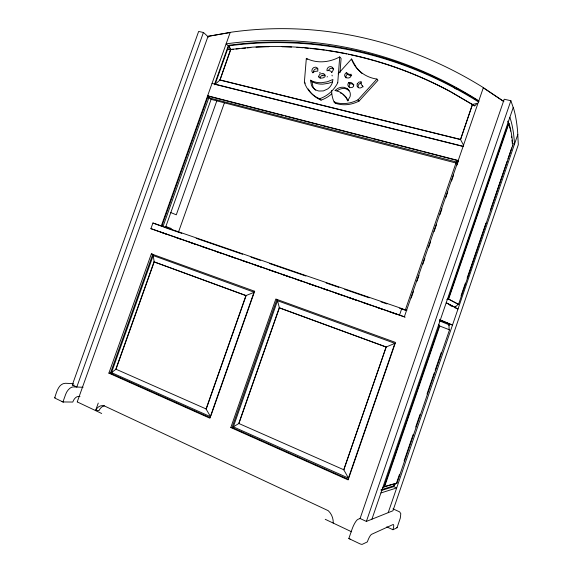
<?xml version="1.0" encoding="UTF-8"?>
<svg xmlns="http://www.w3.org/2000/svg" width="573" height="573" viewBox="0 0 573 573"><rect width="100%" height="100%" fill="white"/><g stroke="black" fill="none" stroke-linecap="round" stroke-linejoin="round"><path stroke-width="0.86" d="M313.324 72.485C313.159 70.522 314.813 68.688 316.79 68.66A3.495 3.008 -49.6 0 1 317.843 68.867L317.829 71.081L314.878 71.41A5.214 4.491 -49.7 0 0 312.837 72.864C310.595 70.937 312.557 67.091 315.329 67.17A3.51 3.015 -49.6 0 1 317.836 68.867M340.004 72.628L341.085 58.46L339.717 56.913C333.608 60.237 326.653 62.07 319.677 61.805A40.418 34.079 -47 0 1 306.34 58.353L304.363 82.24L305.366 83.185M337.741 82.698L339.717 56.913M318.724 76.746L318.896 75.901A3.309 2.851 -49.3 0 1 320.543 73.881L322.993 73.473A3.631 3.13 -49.3 0 1 324.819 74.92L325.12 76.524L324.569 77.069L323.251 77.849L321.073 78.114A4.734 4.075 -49.1 0 1 318.724 76.746L320.171 78.193L320.35 77.355A3.295 2.844 -49.2 0 1 321.983 75.35L324.425 74.941A3.61 3.123 -49.2 0 1 325.17 75.235M233.455 49.228L228.792 49.679L229.508 47.093M397.06 527.712L400.312 518.056L400.799 513.673L399.632 511.868L392.971 508.838M386.775 526.874L392.949 529.724A7.95 1.647 -68.5 0 0 392.971 524.574L371.591 534.315A6.769 1.504 -68 0 0 367.35 541.9L362.308 544.3A2.328 0.587 22.2 0 1 359.55 543.648L348.835 538.534L351.951 529.481A9.72 2.335 -67.8 0 1 358.003 519.31L360.474 518.364M366.376 521.43L510.872 100.712L504.219 99.236L360.088 518.508L366.376 521.43L392.928 510.765L518.307 144.711L517.641 131.862A285.633 73.437 -70.6 0 0 513.974 109.694L510.872 100.712M371.913 519.202L513.279 107.359M507.943 121.497L508.545 123.202L448.244 298.905L446.833 299.579M448.645 299.034L508.96 123.302A239.865 60.681 -71 0 1 512.821 145.033L458.543 304.392L448.244 298.905L458.543 304.392M382.664 487.594L384.533 486.806L439.72 326.001L438.703 324.339M381.167 490.531L393.723 486.656L394.303 484.973M448.91 325.686L449.49 323.996L439.527 319.827M455.005 307.916L455.578 306.233M396.853 482.051L399.467 474.43M404.108 460.885L413.104 434.642M415.719 427.021L420.066 414.322M427.035 394.009L434.284 372.844M435.158 370.301L441.253 352.524M461.057 295.811L465.405 283.134M467.138 278.063L485.968 223.119M490.316 210.441L507.119 161.414M507.986 158.879L511.753 147.891M396.996 483.082L449.526 329.819L439.262 325.844L384.082 486.606L396.996 483.082L384.533 486.806M388.208 512.663L517.827 134.411M348.434 478.083L343.793 469.774L238.762 423.454L279.244 307.794L386.159 347.009L343.793 469.774L386.159 347.009L394.89 343.349L348.434 478.083L233.347 426.842L277.518 300.71L394.89 343.349M405.175 317.134L399.539 315.05L401.788 308.532L152.927 223.004L150.914 228.648L159.036 231.564M230.847 49.479L230.654 49.12L219.96 80.062L460.527 139.568L472.517 104.265L460.527 139.568L463.679 145.363M405.312 310.029L406.135 309.406L406.859 310.559L405.312 310.029L456.352 161.901L458.407 160.769L457.032 165.017M404.345 316.826L483.347 87.669L481.836 86.659A471.443 413.742 85.9 0 0 231.728 32.124L208.02 36.357L77.205 401.967M411.178 298.017L413.505 291.285M416.986 281.185L419.013 275.291M422.788 264.346L424.822 258.459M428.597 247.515L430.624 241.62M434.105 231.521L436.433 224.788M439.914 214.682L441.941 208.794M445.715 197.85L447.749 191.955M451.524 181.011L453.551 175.116M254.383 291.242L209.797 418.161L108.884 373.13L151.344 253.875L152.905 254.355M210.871 415.869L253.989 293.111M230.804 427.537L275.828 299.02L395.513 342.432L348.126 479.888L230.804 427.537L232.925 427.437M276.945 299.35L232.065 427.479L348.277 479.293M233.347 426.842L238.941 423.447L279.402 307.837L277.518 300.71M245.939 295.575L206.058 409.007L210.578 416.707L111.527 372.615L153.199 255.551L254.29 292.273L245.939 295.575L154.015 261.847L115.839 369.141L206.244 409.007L246.111 295.625L154.015 261.847M178.447 232.194L224.48 102.617M203.429 32.496L76.796 387.033L72.298 384.949L198.645 31.436L203.429 32.496A238.44 143.092 -68.7 0 1 208.493 37.195M104.444 405.77A8.853 7.306 -83.5 0 0 99.057 410.569L95.576 410.59L98.255 403.077M161.357 225.762L230.21 32.389M283.499 115.588L208.135 96.106L161.787 226.292L152.927 223.004M152.733 254.305L110.396 373.231L210.291 417.767M214.388 84.783L228.405 45.403L229.916 45.145A471.457 411.865 85 0 1 428.633 74.54M462.948 146.43L215.097 84.338L228.77 45.912L229.888 45.725A470.712 411.199 85 0 1 478.562 101.958M456.359 161.973L208.851 97.79L211.1 99.373L165.461 227.631L162.961 226.7L208.851 97.79L208.135 96.106M111.527 372.615L116.047 369.155L154.209 261.904L153.199 255.551M230.554 50.302L219.96 80.062L215.097 84.338M217.045 100.218L176.291 214.818L170.496 212.454M54.693 397.798C56.483 392.741 58.339 383.581 65.351 383.287L73.394 383.624M55.13 397.669A1.955 0.408 16.7 0 0 55.359 398.328L62.937 401.952L65.659 394.339A8.23 4.534 -61.4 0 1 73.301 386.911L83.049 387.262M348.807 82.519C345.519 85.714 351.041 89.911 353.605 86.394C353.956 83.816 351.206 81.803 348.807 82.519L349.96 83.765L352.194 83.816L353.942 84.962M349.96 83.765L348.993 86.165L349.451 87.705M338.134 73.867L351.521 59.012L356.442 67.643L362.136 73.638M376.905 79.06L357.939 99.881L359.056 101.063L377.958 80.327L376.905 79.06C365.66 77.57 355.203 69.913 351.521 59.012M396.566 482.896L393.773 485.861L380.973 489.779M376.01 61.182A465.792 406.622 85.2 0 1 450.485 91.73L474.723 105.883L477.23 103.319L472.632 104.458M458.156 304.263L455.069 307.336L446.446 302.888M319.483 73.007L320.128 72.442M346.336 72.621C340.434 77.248 351.607 81.158 351.17 74.246A5.873 5.093 -46.5 0 1 348.699 74.211L346.336 72.621L348.284 74.712L349.845 75.478A5.852 5.071 -46.4 0 0 351.679 75.622M347.489 73.903L346.006 75.786L346.056 77.971M327.076 76.954L327.477 76.617M162.854 226.636L162.238 225.662L161.715 226.242M336.981 90.935L338.937 89.646A10.443 9.154 -48.4 0 1 345.512 88.643L349.286 90.534M392.949 529.724L396.982 527.812A2.056 0.451 22.2 0 0 396.824 527.382M348.835 538.534L349.279 538.341L350.074 539.121M332.505 81.853L328.694 83.25L322.835 84.152A26.609 22.805 -48.3 0 1 311.913 81.638L310.43 80.213L311.583 85.592A13.358 11.546 -49.3 0 0 318.939 91.028L323.365 90.921L327.67 88.958A11.174 9.662 -49.4 0 0 332.376 82.562L332.942 79.482L327.269 81.81L321.396 82.72A26.73 22.884 -48.3 0 1 310.43 80.206M361.205 82.956C359.25 83.321 357.609 85.313 358.161 87.332M380.923 492.952L396.674 487.952L393.73 486.656M208.02 36.357L230.16 32.525M236.062 48.97L239.535 48.633M242.143 48.383L245.624 48.046M247.357 47.881L250.838 47.545M62.937 401.952L72.792 402.045A5.709 3.094 -61.5 0 1 78.164 396.502L79.955 396.537M72.298 384.949L74.032 385.02M63.667 401.96L62.049 401.53M108.884 373.13L112.279 373.345M508.545 123.202L508.96 123.302M512.19 143.551L514.504 144.117L514.346 141.595A240.359 60.774 -71.1 0 0 510.6 119.585L509.855 117.336M512.491 145.75L512.878 145.85M219.717 79.876L460.398 139.389M212.046 83.414L463.134 146.301M458.242 160.49L207.648 95.763L209.825 97.303M285.232 116.033L319.018 124.764M320.751 125.215L370.129 137.971M371.863 138.422L421.234 151.179M422.967 151.63L458.486 160.805M211.1 99.373L456.624 163.183M455.764 308.174L458.028 308.926L446.188 302.823M446.482 322.964L452.505 325.034L440.315 319.92M405.877 309.549L406.278 309.685M168.29 228.713L181.791 233.361M196.145 238.296L242.572 254.262M251.017 257.17L260.3 260.364M269.589 263.551L305.889 276.043M326.144 283.005L338.808 287.36M344.717 289.394L369.198 297.817M381.016 301.878L386.925 303.912M399.589 308.267L405.498 310.301M449.526 329.819L449.089 329.668L449.003 324.776L439.391 320.801M150.914 228.648L399.539 315.05M159.265 231.642L404.409 316.89M175.617 237.408L181.519 239.464M189.111 242.1L195.013 244.155M201.76 246.497L208.508 248.847M215.255 251.189L221.164 253.245M228.756 255.88L234.658 257.936M241.405 260.278L248.152 262.627M254.899 264.97L262.491 267.605M269.238 269.955L275.985 272.297M282.733 274.646L289.48 276.988M296.227 279.338L302.129 281.386M308.876 283.735L315.623 286.077M322.37 288.427L328.272 290.475M335.864 293.118L343.456 295.754M348.513 297.516L356.95 300.445M363.697 302.788L369.599 304.843M376.346 307.185L383.093 309.535M389.841 311.877L396.588 314.226M160.655 232.144L166.342 234.185M151.344 253.875L254.72 291.285M279.244 307.794L386.037 346.98M165.053 227.51L167.481 228.412M165.547 226.364L171.406 228.555M401.788 308.532L406.572 310.444M439.441 320.028L445.701 322.642M77.498 402.031L101.686 413.484M325.235 519.303L351.657 531.808M340.341 92.926L341.63 93.564M449.748 305.223L451.997 306.376M333.665 68.703L332.72 68.201L330.506 68.388A3.23 2.786 -48.3 0 0 328.795 69.999M347.267 88.629L344.344 87.418A10.479 9.182 -48.5 0 0 337.755 88.435L334.919 90.52C340.656 91.286 345.848 95.376 347.618 100.927L350.053 96.651A8.43 7.385 -48.3 0 0 349.917 92.081L347.267 88.629L348.42 89.846M483.297 87.827L503.782 101.5M483.347 87.669L503.782 101.485M478.784 100.905L477.273 99.881A473.148 412.925 85.2 0 0 227.624 43.655L226.106 43.913L228.727 46.162M342.855 94.301L346.013 97.145L348.255 100.762M228.792 49.679L252.342 47.165A466.1 406.844 85.2 0 1 450.357 91.53L474.723 105.883M304.349 82.247A35.182 30.348 -47.8 0 0 319.627 98.742L321.066 100.132A28.127 24.216 -49.7 0 0 331.595 93.972M331.645 90.534A32.195 28.213 -46.1 0 0 334.116 102.051L335.327 103.212A31.751 27.576 -46.9 0 0 359.056 101.049M306.333 58.353L307.329 59.363M363.089 86.895L362.516 85.893M228.77 45.912L230.898 49.328M332.018 75.17L332.204 75.93M322.957 75.572L323.079 76.03M311.913 81.645L313.066 87.003A13.301 11.503 -49.2 0 0 315.537 90.154M509.103 125.064A239.808 60.781 -71 0 1 509.454 126.354M509.626 127.005A239.808 60.781 -71 0 1 509.949 128.345M510.264 129.713A239.808 60.781 -71 0 1 510.55 131.11M511.438 136.224A239.808 60.781 -71 0 1 511.66 137.749M511.954 140.084A239.808 60.781 -71 0 1 512.205 142.484M507.965 121.032A244.427 62.829 -71 0 1 508.659 123.747M333.228 523.085A14.461 12.85 76.6 0 0 328.214 510.672L104.372 405.942A8.91 7.342 -83.4 0 0 95.576 410.59M256.009 47.172A465.792 406.622 85.2 0 1 268.952 46.721M281.988 46.742A465.792 406.622 85.2 0 1 291.614 47.065M296.878 47.351A465.792 406.622 85.2 0 1 303.038 47.788M304.8 47.931A465.792 406.622 85.2 0 1 308.331 48.247M310.1 48.419A465.792 406.622 85.2 0 1 324.275 50.102M326.051 50.352A465.792 406.622 85.2 0 1 346.686 53.941M348.405 54.299A465.792 406.622 85.2 0 1 350.132 54.664M350.991 54.85A465.792 406.622 85.2 0 1 375.15 60.939M429.442 74.905A471.457 411.865 85 0 1 454.403 87.125M455.95 87.956A471.457 411.865 85 0 1 472.116 97.166M473.649 98.09A471.457 411.865 85 0 1 478.985 101.385M335.32 103.212A32.074 28.127 -46 0 1 334.575 101.421M357.932 99.86A31.873 27.662 -47 0 1 334.123 102.044M337.769 82.705A28.249 24.302 -49.7 0 1 319.605 98.749M321.081 100.103A35.025 30.247 -47.7 0 1 308.231 88.951M331.395 72.341A5.658 4.892 -48.7 0 1 331.925 72.578M454.769 88.256A469.76 410.49 85.1 0 1 456.309 89.094M333.25 69.089L333.157 70.228L331.839 72.184A5.68 4.906 -48.8 0 0 328.243 70.565L327.033 70.744L327.004 69.612A3.245 2.793 -48.3 0 1 329.095 66.891C330.807 66.038 333.092 67.113 333.25 69.089M357.23 83.873L357.036 86.093L358.447 87.683A3.753 3.288 -46.1 0 0 361.892 87.311L362.816 86.473L361.413 84.654A5.093 4.462 -45.5 0 1 361.276 81.703L358.92 82.111L357.23 83.873"/></g></svg>
